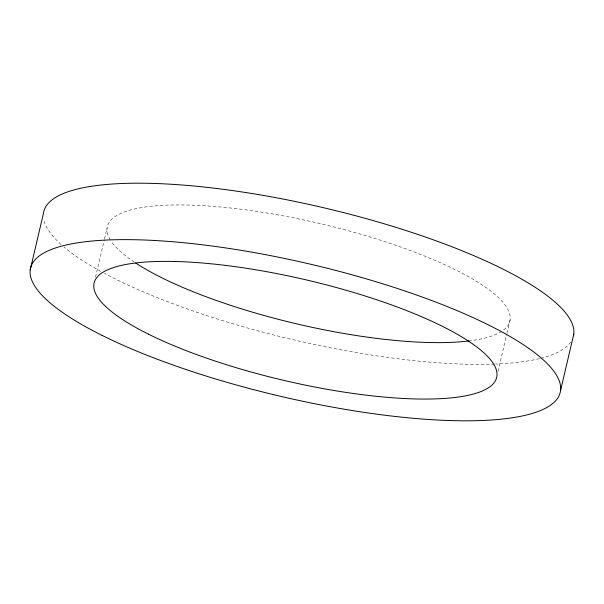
<?xml version="1.0" encoding="UTF-8"?>
<svg xmlns="http://www.w3.org/2000/svg" width="604" height="604" viewBox="0 0 604 604"><rect width="100%" height="100%" fill="white"/><g stroke="black" fill="none" stroke-linecap="round" stroke-linejoin="round"><path stroke-width="0.45" stroke-dasharray="3.02 2.27" d="M95.553 277.123L104.303 239.803M104.515 238.89L107.082 227.965M497.99 371.483L506.741 334.163M506.952 333.249L510.154 319.599M570.727 342.007A272.042 67.731 13.2 0 1 540.535 358.361M539.508 358.61A272.042 67.731 13.2 0 1 495.612 364.046M494.57 364.091A272.042 67.731 13.2 0 1 104.341 273.31M100.83 271.407A272.042 67.731 13.2 0 1 64.084 247.112M61.185 244.59A272.042 67.731 13.2 0 1 43.669 219.32M501.682 331.339A206.757 51.476 13.2 0 1 470.169 340.784M134.337 262.113A206.757 51.476 13.2 0 1 111.015 240.966M110.426 240.037A206.757 51.476 13.2 0 1 317.832 223.08A206.757 51.476 13.2 0 1 502.596 330.72"/><path stroke-width="0.91" d="M30.2 269.935L43.435 213.499A272.042 67.731 13.2 0 1 320.075 206.915A272.042 67.731 13.2 0 1 573.513 335.718M560.565 390.501L573.8 334.065M469.285 340.898A206.757 51.476 13.2 0 1 135.749 263.05M102.084 335.409A272.042 67.731 13.2 0 0 549.413 405.948A272.042 67.731 13.2 0 0 234.654 249.301A272.042 67.731 13.2 0 0 102.084 335.409M148.478 334.163A206.757 51.476 13.2 0 0 488.447 387.768A206.757 51.476 13.2 0 0 249.226 268.72A206.757 51.476 13.2 0 0 148.478 334.163"/></g></svg>
